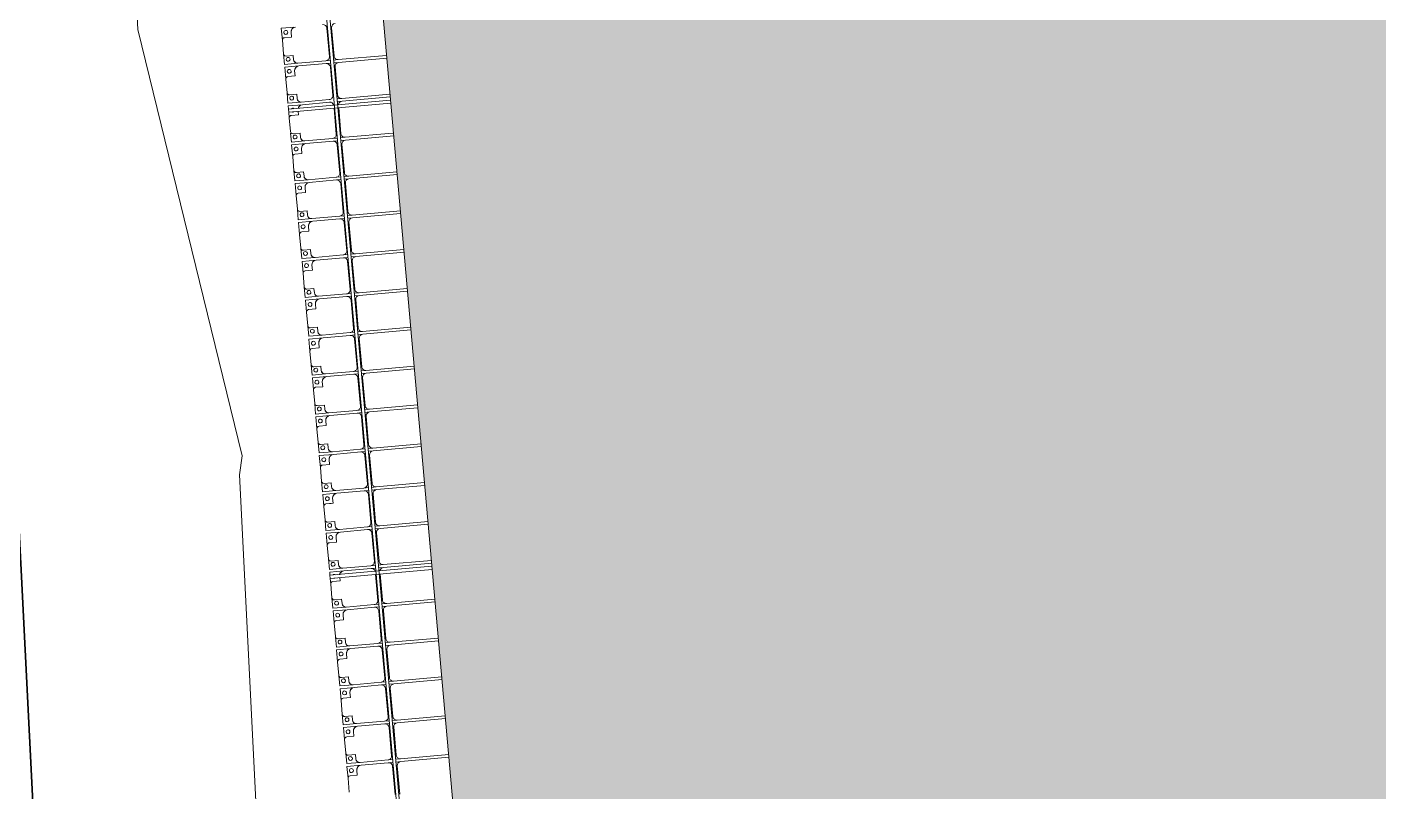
# Model space of a CAD drawing. Header units: millimetres. Extents: x -861324 to 439029, y -308065 to 694685.
# Drawn here: x -94915 to -77599, y 120228 to 130036 of the extents above; entities that cross this region are included whole.
import ezdxf

# ---------------------------------------------------------------- set-up
doc = ezdxf.new("R2010")
doc.units = ezdxf.units.MM
for name, color, linetype, lineweight in [('A-DETL-GENF', 92, 'Continuous', 9), ('A-DETL-THIN', 151, 'Continuous', 9), ('A-GENM', 13, 'Continuous', 9), ('C-TOPO-MAJR', 7, 'Continuous', 35), ('C-TOPO-MINR', 7, 'Continuous', 9), ('S-BEAM', 12, 'Continuous', 9)]:
    doc.layers.add(name, color=color, linetype=linetype, lineweight=lineweight)

# ---------------------------------------------------------------- blocks, each defined once
blk = doc.blocks.new('Dải phao đi lại kèm đỡ invester - DẢI PHAO ĐI LẠI-19658-BỐ TRÍ BÈ PIN HỒ BẢN MÒNG')
at = {"layer": 'A-GENM', "color": 7}
for p, q in [((33758, 0), (33758, -620)), ((34223, -620), (34223, 0)), ((34258, 0), (34258, -620)), ((34758, 0), (34758, -620)), ((35223, -620), (35223, 0)), ((35723, -620), (35723, 0)), ((35758, 0), (35758, -620)), ((36723, -620), (36723, 0)), ((36758, 0), (36758, -620)), ((37258, 0), (37258, -620)), ((37723, -620), (37723, 0)), ((37758, 0), (37758, -620)), ((38223, -620), (38223, 0)), ((38258, 0), (38258, -620)), ((38723, -620), (38723, 0)), ((38758, 0), (38758, -620)), ((39223, -620), (39223, 0)), ((39258, 0), (39258, -620)), ((39723, -620), (39723, 0)), ((40223, -620), (40223, 0)), ((40258, 0), (40258, -620)), ((41223, -620), (41223, 0)), ((41258, 0), (41258, -620)), ((41758, 0), (41758, -620)), ((42223, -620), (42223, 0)), ((42258, 0), (42258, -620)), ((42723, -620), (42723, 0)), ((42758, 0), (42758, -620)), ((33723, -620), (33723, 0)), ((34723, -620), (34723, -7)), ((35258, 0), (35258, -620)), ((36223, -620), (36223, 0)), ((36258, 0), (36258, -620)), ((37223, -620), (37223, 0)), ((39758, 0), (39758, -620)), ((40723, -620), (40723, 0)), ((40758, 0), (40758, -620)), ((41723, -620), (41723, 0)), ((33308, -670), (33673, -670)), ((33723, -620), (33723, -681)), ((33758, -681), (33758, -620)), ((33808, -670), (34173, -670)), ((34223, -620), (34223, -681)), ((34258, -681), (34258, -620)), ((34340, -670), (34673, -670)), ((34723, -620), (34723, -681)), ((34758, -681), (34758, -620)), ((34808, -670), (35173, -670)), ((35223, -620), (35223, -681)), ((35258, -681), (35258, -620)), ((35308, -670), (35673, -670)), ((35723, -620), (35723, -681)), ((35758, -681), (35758, -620)), ((35808, -670), (36173, -670)), ((36223, -620), (36223, -681)), ((36258, -681), (36258, -620)), ((36308, -670), (36673, -670)), ((36723, -620), (36723, -681)), ((36758, -681), (36758, -620)), ((36808, -670), (37173, -670)), ((37223, -620), (37223, -681)), ((37258, -681), (37258, -620)), ((37308, -670), (37673, -670)), ((37723, -620), (37723, -681)), ((37758, -681), (37758, -620)), ((37808, -670), (38173, -670)), ((38223, -620), (38223, -681)), ((38258, -681), (38258, -620)), ((38308, -670), (38673, -670)), ((38723, -620), (38723, -681)), ((38758, -681), (38758, -620)), ((38808, -670), (39173, -670)), ((39223, -620), (39223, -681)), ((39258, -681), (39258, -620)), ((39308, -670), (39673, -670)), ((39723, -620), (39723, -681)), ((39758, -681), (39758, -620)), ((39808, -670), (40173, -670)), ((40223, -620), (40223, -681)), ((40258, -681), (40258, -620)), ((40340, -670), (40673, -670)), ((40723, -620), (40723, -681)), ((40758, -681), (40758, -620)), ((40808, -670), (41173, -670)), ((41223, -620), (41223, -681)), ((41258, -681), (41258, -620)), ((41308, -670), (41673, -670)), ((41723, -620), (41723, -681)), ((41758, -681), (41758, -620)), ((41808, -670), (42173, -670)), ((42223, -620), (42223, -681)), ((42258, -681), (42258, -620)), ((42308, -670), (42673, -670)), ((42723, -620), (42723, -681)), ((42758, -681), (42758, -620)), ((42808, -670), (43173, -670)), ((33673, -730), (33308, -730)), ((33723, -721), (33723, -780)), ((33723, -1140), (33723, -780)), ((33758, -780), (33758, -721)), ((33758, -780), (33758, -1130)), ((34173, -730), (33808, -730)), ((34223, -1140), (34223, -780)), ((34258, -780), (34258, -758)), ((34258, -780), (34258, -1130)), ((34673, -730), (34340, -730)), ((34723, -721), (34723, -780)), ((34723, -1140), (34723, -780)), ((34758, -780), (34758, -721)), ((34758, -780), (34758, -1130)), ((35173, -730), (34808, -730)), ((35223, -721), (35223, -780)), ((35223, -1140), (35223, -780)), ((35258, -780), (35258, -721)), ((35258, -780), (35258, -1130)), ((35673, -730), (35308, -730)), ((35723, -721), (35723, -780)), ((35723, -1140), (35723, -780)), ((35758, -780), (35758, -721)), ((35758, -780), (35758, -1130)), ((36173, -730), (35808, -730)), ((36223, -721), (36223, -780)), ((36223, -1140), (36223, -780)), ((36258, -780), (36258, -721)), ((36258, -780), (36258, -1130)), ((36673, -730), (36308, -730)), ((36723, -721), (36723, -780)), ((36723, -1140), (36723, -780)), ((36758, -780), (36758, -721)), ((36758, -780), (36758, -1130)), ((37173, -730), (36808, -730)), ((37223, -721), (37223, -780)), ((37223, -1140), (37223, -780)), ((37258, -780), (37258, -721)), ((37258, -780), (37258, -1130)), ((37673, -730), (37308, -730)), ((37723, -721), (37723, -780)), ((37723, -1140), (37723, -780)), ((37758, -780), (37758, -721)), ((37758, -780), (37758, -1130)), ((38173, -730), (37808, -730)), ((38223, -721), (38223, -780)), ((38223, -1140), (38223, -780)), ((38258, -780), (38258, -721)), ((38258, -780), (38258, -1130)), ((38673, -730), (38308, -730)), ((38723, -721), (38723, -780)), ((38723, -1140), (38723, -780)), ((38758, -780), (38758, -721)), ((38758, -780), (38758, -1130)), ((39173, -730), (38808, -730)), ((39223, -721), (39223, -780)), ((39223, -1140), (39223, -780)), ((39258, -780), (39258, -721)), ((39258, -780), (39258, -1130)), ((39673, -730), (39308, -730)), ((39723, -721), (39723, -780)), ((39723, -1140), (39723, -780)), ((39758, -780), (39758, -721)), ((39758, -780), (39758, -1130)), ((40173, -730), (39808, -730)), ((40223, -721), (40223, -780)), ((40223, -1140), (40223, -780)), ((40258, -780), (40258, -721)), ((40258, -780), (40258, -1130)), ((40673, -730), (40340, -730)), ((40723, -721), (40723, -780)), ((40723, -1140), (40723, -780)), ((40758, -780), (40758, -721)), ((40758, -780), (40758, -1130)), ((41173, -730), (40808, -730)), ((41223, -721), (41223, -780)), ((41223, -1140), (41223, -780)), ((41258, -780), (41258, -721)), ((41258, -780), (41258, -1130)), ((41673, -730), (41308, -730)), ((41723, -721), (41723, -780)), ((41723, -1140), (41723, -780)), ((41758, -780), (41758, -721)), ((41758, -780), (41758, -1130)), ((42173, -730), (41808, -730)), ((42223, -721), (42223, -780)), ((42223, -1140), (42223, -780)), ((42258, -780), (42258, -721)), ((42258, -780), (42258, -1130)), ((42673, -730), (42308, -730)), ((42723, -721), (42723, -780)), ((42723, -1140), (42723, -780)), ((42758, -780), (42758, -721)), ((42758, -780), (42758, -1130)), ((43173, -730), (42808, -730)), ((33318, -1190), (33382, -1190)), ((33382, -1190), (33382, -1282)), ((33618, -1282), (33618, -1190)), ((33618, -1190), (33673, -1190)), ((33818, -1190), (33882, -1190)), ((33882, -1190), (33882, -1282)), ((34118, -1282), (34118, -1190)), ((34118, -1190), (34173, -1190)), ((34340, -1190), (34382, -1190)), ((34382, -1190), (34382, -1282)), ((34618, -1282), (34618, -1190)), ((34618, -1190), (34673, -1190)), ((34818, -1190), (34882, -1190)), ((34882, -1190), (34882, -1282)), ((35118, -1282), (35118, -1190)), ((35118, -1190), (35173, -1190)), ((35318, -1190), (35382, -1190)), ((35382, -1190), (35382, -1282)), ((35618, -1282), (35618, -1190)), ((35618, -1190), (35673, -1190)), ((35818, -1190), (35882, -1190)), ((35882, -1190), (35882, -1282)), ((36118, -1282), (36118, -1190)), ((36118, -1190), (36173, -1190)), ((36318, -1190), (36382, -1190)), ((36382, -1190), (36382, -1282)), ((36618, -1282), (36618, -1190)), ((36618, -1190), (36673, -1190)), ((36818, -1190), (36882, -1190)), ((36882, -1190), (36882, -1282)), ((37118, -1282), (37118, -1190)), ((37118, -1190), (37173, -1190)), ((37318, -1190), (37382, -1190)), ((37382, -1190), (37382, -1282)), ((37618, -1282), (37618, -1190)), ((37618, -1190), (37673, -1190)), ((37818, -1190), (37882, -1190)), ((37882, -1190), (37882, -1282)), ((38118, -1282), (38118, -1190)), ((38118, -1190), (38173, -1190)), ((38318, -1190), (38382, -1190)), ((38382, -1190), (38382, -1282)), ((38618, -1282), (38618, -1190)), ((38618, -1190), (38673, -1190)), ((38818, -1190), (38882, -1190)), ((38882, -1190), (38882, -1282)), ((39118, -1282), (39118, -1190)), ((39118, -1190), (39173, -1190)), ((39318, -1190), (39382, -1190)), ((39382, -1190), (39382, -1282)), ((39618, -1282), (39618, -1190)), ((39618, -1190), (39673, -1190)), ((39818, -1190), (39882, -1190)), ((39882, -1190), (39882, -1282)), ((40118, -1282), (40118, -1190)), ((40118, -1190), (40173, -1190)), ((40340, -1190), (40382, -1190)), ((40382, -1190), (40382, -1282)), ((40618, -1282), (40618, -1190)), ((40618, -1190), (40673, -1190)), ((40818, -1190), (40882, -1190)), ((40882, -1190), (40882, -1282)), ((41118, -1282), (41118, -1190)), ((41118, -1190), (41173, -1190)), ((41318, -1190), (41382, -1190)), ((41382, -1190), (41382, -1282)), ((41618, -1282), (41618, -1190)), ((41618, -1190), (41673, -1190)), ((41818, -1190), (41882, -1190)), ((41882, -1190), (41882, -1282)), ((42118, -1282), (42118, -1190)), ((42118, -1190), (42173, -1190)), ((42318, -1190), (42382, -1190)), ((42382, -1190), (42382, -1282)), ((42618, -1282), (42618, -1190)), ((42618, -1190), (42673, -1190)), ((42818, -1190), (42882, -1190)), ((42882, -1190), (42882, -1282)), ((33412, -1312), (33588, -1312)), ((33912, -1312), (34088, -1312)), ((34412, -1312), (34588, -1312)), ((34912, -1312), (35088, -1312)), ((35412, -1312), (35588, -1312)), ((35912, -1312), (36088, -1312)), ((36412, -1312), (36588, -1312)), ((36912, -1312), (37088, -1312)), ((37412, -1312), (37588, -1312)), ((37912, -1312), (38088, -1312)), ((38412, -1312), (38588, -1312)), ((38912, -1312), (39088, -1312)), ((39412, -1312), (39588, -1312)), ((39912, -1312), (40088, -1312)), ((40412, -1312), (40588, -1312)), ((40912, -1312), (41088, -1312)), ((41412, -1312), (41588, -1312)), ((41912, -1312), (42088, -1312)), ((42412, -1312), (42588, -1312)), ((42912, -1312), (43088, -1312))]:
    blk.add_line(p, q, dxfattribs=at)
at = {"layer": 'A-GENM', "color": 9}
for p, q in [((33723, -620), (33723, -681)), ((33758, -681), (33758, -620)), ((34223, -620), (34223, -681)), ((34258, -681), (34258, -620)), ((34723, -620), (34723, -681)), ((34758, -681), (34758, -620)), ((35223, -620), (35223, -681)), ((35258, -681), (35258, -620)), ((35723, -620), (35723, -681)), ((35758, -681), (35758, -620)), ((36223, -620), (36223, -681)), ((36258, -681), (36258, -620)), ((36723, -620), (36723, -681)), ((36758, -681), (36758, -620)), ((37223, -620), (37223, -681)), ((37258, -681), (37258, -620)), ((37723, -620), (37723, -681)), ((37758, -681), (37758, -620)), ((38223, -620), (38223, -681)), ((38258, -681), (38258, -620)), ((38723, -620), (38723, -681)), ((38758, -681), (38758, -620)), ((39223, -620), (39223, -681)), ((39258, -681), (39258, -620)), ((39723, -620), (39723, -681)), ((39758, -681), (39758, -620)), ((40223, -620), (40223, -681)), ((40258, -681), (40258, -620)), ((40723, -620), (40723, -681)), ((40758, -681), (40758, -620)), ((41223, -620), (41223, -681)), ((41258, -681), (41258, -620)), ((41723, -620), (41723, -681)), ((41758, -681), (41758, -620)), ((42223, -620), (42223, -681)), ((42258, -681), (42258, -620)), ((42723, -620), (42723, -681)), ((42758, -681), (42758, -620)), ((33723, -721), (33723, -780)), ((33758, -780), (33758, -721)), ((34258, -780), (34258, -758)), ((34723, -721), (34723, -780)), ((34758, -780), (34758, -721)), ((35223, -721), (35223, -780)), ((35258, -780), (35258, -721)), ((35723, -721), (35723, -780)), ((35758, -780), (35758, -721)), ((36223, -721), (36223, -780)), ((36258, -780), (36258, -721)), ((36723, -721), (36723, -780)), ((36758, -780), (36758, -721)), ((37223, -721), (37223, -780)), ((37258, -780), (37258, -721)), ((37723, -721), (37723, -780)), ((37758, -780), (37758, -721)), ((38223, -721), (38223, -780)), ((38258, -780), (38258, -721)), ((38723, -721), (38723, -780)), ((38758, -780), (38758, -721)), ((39223, -721), (39223, -780)), ((39258, -780), (39258, -721)), ((39723, -721), (39723, -780)), ((39758, -780), (39758, -721)), ((40223, -721), (40223, -780)), ((40258, -780), (40258, -721)), ((40723, -721), (40723, -780)), ((40758, -780), (40758, -721)), ((41223, -721), (41223, -780)), ((41258, -780), (41258, -721)), ((41723, -721), (41723, -780)), ((41758, -780), (41758, -721)), ((42223, -721), (42223, -780)), ((42258, -780), (42258, -721)), ((42723, -721), (42723, -780)), ((42758, -780), (42758, -721)), ((33258, -1312), (33258, -1130)), ((33258, -1130), (33258, -1312)), ((33382, -1190), (33318, -1190)), ((33318, -1190), (33382, -1190)), ((33382, -1190), (33318, -1190)), ((33382, -1282), (33382, -1190)), ((33382, -1190), (33382, -1282)), ((33382, -1282), (33382, -1190)), ((33673, -1190), (33618, -1190)), ((33618, -1190), (33618, -1282)), ((33618, -1282), (33618, -1190)), ((33618, -1190), (33618, -1282)), ((33618, -1190), (33673, -1190)), ((33673, -1190), (33618, -1190)), ((33723, -1140), (33723, -1312)), ((33723, -1312), (33723, -1140)), ((33758, -1312), (33758, -1130)), ((33758, -1130), (33758, -1312)), ((33882, -1190), (33818, -1190)), ((33818, -1190), (33882, -1190)), ((33882, -1190), (33818, -1190)), ((33882, -1282), (33882, -1190)), ((33882, -1190), (33882, -1282)), ((33882, -1282), (33882, -1190)), ((34173, -1190), (34118, -1190)), ((34118, -1190), (34118, -1282)), ((34118, -1282), (34118, -1190)), ((34118, -1190), (34118, -1282)), ((34118, -1190), (34173, -1190)), ((34173, -1190), (34118, -1190)), ((34223, -1140), (34223, -1312)), ((34223, -1312), (34223, -1140)), ((34258, -1312), (34258, -1130)), ((34258, -1130), (34258, -1312)), ((34382, -1190), (34340, -1190)), ((34340, -1190), (34382, -1190)), ((34382, -1190), (34340, -1190)), ((34382, -1282), (34382, -1190)), ((34382, -1190), (34382, -1282)), ((34382, -1282), (34382, -1190)), ((34673, -1190), (34618, -1190)), ((34618, -1190), (34673, -1190)), ((34673, -1190), (34618, -1190)), ((34618, -1191), (34618, -1282)), ((34618, -1282), (34618, -1191)), ((34618, -1191), (34618, -1282)), ((34723, -1140), (34723, -1312)), ((34723, -1312), (34723, -1140)), ((34758, -1312), (34758, -1130)), ((34758, -1130), (34758, -1312)), ((34882, -1190), (34818, -1190)), ((34818, -1190), (34882, -1190)), ((34882, -1190), (34818, -1190)), ((34882, -1282), (34882, -1190)), ((34882, -1190), (34882, -1282)), ((34882, -1282), (34882, -1190)), ((35173, -1190), (35118, -1190)), ((35118, -1190), (35118, -1282)), ((35118, -1282), (35118, -1190)), ((35118, -1190), (35118, -1282)), ((35118, -1190), (35173, -1190)), ((35173, -1190), (35118, -1190)), ((35223, -1140), (35223, -1312)), ((35223, -1312), (35223, -1140)), ((35258, -1312), (35258, -1130)), ((35258, -1130), (35258, -1312)), ((35382, -1190), (35318, -1190)), ((35318, -1190), (35382, -1190)), ((35382, -1190), (35318, -1190)), ((35382, -1282), (35382, -1190)), ((35382, -1190), (35382, -1282)), ((35382, -1282), (35382, -1190)), ((35673, -1190), (35618, -1190)), ((35618, -1190), (35618, -1282)), ((35618, -1282), (35618, -1190)), ((35618, -1190), (35618, -1282)), ((35618, -1190), (35673, -1190)), ((35673, -1190), (35618, -1190)), ((35723, -1140), (35723, -1312)), ((35723, -1312), (35723, -1140)), ((35758, -1312), (35758, -1130)), ((35758, -1130), (35758, -1312)), ((35882, -1190), (35818, -1190)), ((35818, -1190), (35882, -1190)), ((35882, -1190), (35818, -1190)), ((35882, -1282), (35882, -1190)), ((35882, -1190), (35882, -1282)), ((35882, -1282), (35882, -1190)), ((36173, -1190), (36118, -1190)), ((36118, -1190), (36118, -1282)), ((36118, -1282), (36118, -1190)), ((36118, -1190), (36118, -1282)), ((36118, -1190), (36173, -1190)), ((36173, -1190), (36118, -1190)), ((36223, -1140), (36223, -1312)), ((36223, -1312), (36223, -1140)), ((36258, -1312), (36258, -1130)), ((36258, -1130), (36258, -1312)), ((36382, -1190), (36318, -1190)), ((36318, -1190), (36382, -1190)), ((36382, -1190), (36318, -1190)), ((36382, -1282), (36382, -1190)), ((36382, -1190), (36382, -1282)), ((36382, -1282), (36382, -1190)), ((36673, -1190), (36618, -1190)), ((36618, -1190), (36618, -1282)), ((36618, -1282), (36618, -1190)), ((36618, -1190), (36618, -1282)), ((36618, -1190), (36673, -1190)), ((36673, -1190), (36618, -1190)), ((36723, -1140), (36723, -1312)), ((36723, -1312), (36723, -1140)), ((36758, -1312), (36758, -1130)), ((36758, -1130), (36758, -1312)), ((36882, -1190), (36818, -1190)), ((36818, -1190), (36882, -1190)), ((36882, -1190), (36818, -1190)), ((36882, -1282), (36882, -1190)), ((36882, -1190), (36882, -1282)), ((36882, -1282), (36882, -1190)), ((37173, -1190), (37118, -1190)), ((37118, -1190), (37118, -1282)), ((37118, -1282), (37118, -1190)), ((37118, -1190), (37118, -1282)), ((37118, -1190), (37173, -1190)), ((37173, -1190), (37118, -1190)), ((37223, -1140), (37223, -1312)), ((37223, -1312), (37223, -1140)), ((37258, -1312), (37258, -1130)), ((37258, -1130), (37258, -1312)), ((37382, -1190), (37318, -1190)), ((37318, -1190), (37382, -1190)), ((37382, -1190), (37318, -1190)), ((37382, -1282), (37382, -1190)), ((37382, -1190), (37382, -1282)), ((37382, -1282), (37382, -1190)), ((37673, -1190), (37618, -1190)), ((37618, -1190), (37618, -1282)), ((37618, -1282), (37618, -1190)), ((37618, -1190), (37618, -1282)), ((37618, -1190), (37673, -1190)), ((37673, -1190), (37618, -1190)), ((37723, -1140), (37723, -1312)), ((37723, -1312), (37723, -1140)), ((37758, -1312), (37758, -1130)), ((37758, -1130), (37758, -1312)), ((37882, -1190), (37818, -1190)), ((37818, -1190), (37882, -1190)), ((37882, -1190), (37818, -1190)), ((37882, -1282), (37882, -1190)), ((37882, -1190), (37882, -1282)), ((37882, -1282), (37882, -1190)), ((38173, -1190), (38118, -1190)), ((38118, -1190), (38118, -1282)), ((38118, -1282), (38118, -1190)), ((38118, -1190), (38118, -1282)), ((38118, -1190), (38173, -1190)), ((38173, -1190), (38118, -1190)), ((38223, -1140), (38223, -1312)), ((38223, -1312), (38223, -1140)), ((38258, -1312), (38258, -1130)), ((38258, -1130), (38258, -1312)), ((38382, -1190), (38318, -1190)), ((38318, -1190), (38382, -1190)), ((38382, -1190), (38318, -1190)), ((38382, -1282), (38382, -1190)), ((38382, -1190), (38382, -1282)), ((38382, -1282), (38382, -1190)), ((38673, -1190), (38618, -1190)), ((38618, -1190), (38618, -1282)), ((38618, -1282), (38618, -1190)), ((38618, -1190), (38618, -1282)), ((38618, -1190), (38673, -1190)), ((38673, -1190), (38618, -1190)), ((38723, -1140), (38723, -1312)), ((38723, -1312), (38723, -1140)), ((38758, -1312), (38758, -1130)), ((38758, -1130), (38758, -1312)), ((38882, -1190), (38818, -1190)), ((38818, -1190), (38882, -1190)), ((38882, -1190), (38818, -1190)), ((38882, -1282), (38882, -1190)), ((38882, -1190), (38882, -1282)), ((38882, -1282), (38882, -1190)), ((39173, -1190), (39118, -1190)), ((39118, -1190), (39118, -1282)), ((39118, -1282), (39118, -1190)), ((39118, -1190), (39118, -1282)), ((39118, -1190), (39173, -1190)), ((39173, -1190), (39118, -1190)), ((39223, -1140), (39223, -1312)), ((39223, -1312), (39223, -1140)), ((39258, -1312), (39258, -1130)), ((39258, -1130), (39258, -1312)), ((39382, -1190), (39318, -1190)), ((39318, -1190), (39382, -1190)), ((39382, -1190), (39318, -1190)), ((39673, -1190), (39618, -1190)), ((39618, -1190), (39618, -1282)), ((39618, -1282), (39618, -1190)), ((39618, -1190), (39618, -1282)), ((39618, -1190), (39673, -1190)), ((39673, -1190), (39618, -1190)), ((39723, -1140), (39723, -1312)), ((39723, -1312), (39723, -1140)), ((39758, -1312), (39758, -1130)), ((39758, -1130), (39758, -1312)), ((39882, -1190), (39818, -1190)), ((39818, -1190), (39882, -1190)), ((39882, -1190), (39818, -1190)), ((39882, -1282), (39882, -1190)), ((39882, -1190), (39882, -1282)), ((39882, -1282), (39882, -1190)), ((40173, -1190), (40118, -1190)), ((40118, -1190), (40118, -1282)), ((40118, -1282), (40118, -1190)), ((40118, -1190), (40118, -1282)), ((40118, -1190), (40173, -1190)), ((40173, -1190), (40118, -1190)), ((40223, -1140), (40223, -1312)), ((40223, -1312), (40223, -1140)), ((40258, -1312), (40258, -1130)), ((40258, -1130), (40258, -1312)), ((40382, -1190), (40340, -1190)), ((40340, -1190), (40382, -1190)), ((40382, -1190), (40340, -1190)), ((40382, -1282), (40382, -1190)), ((40382, -1190), (40382, -1282)), ((40382, -1282), (40382, -1190)), ((40673, -1190), (40618, -1190)), ((40618, -1190), (40618, -1282)), ((40618, -1282), (40618, -1190)), ((40618, -1190), (40618, -1282)), ((40618, -1190), (40673, -1190)), ((40673, -1190), (40618, -1190)), ((40723, -1140), (40723, -1312)), ((40723, -1312), (40723, -1140)), ((40758, -1312), (40758, -1130)), ((40758, -1130), (40758, -1312)), ((40882, -1190), (40818, -1190)), ((40818, -1190), (40882, -1190)), ((40882, -1190), (40818, -1190)), ((40882, -1282), (40882, -1190)), ((40882, -1190), (40882, -1282)), ((40882, -1282), (40882, -1190)), ((41173, -1190), (41118, -1190)), ((41118, -1190), (41118, -1282)), ((41118, -1282), (41118, -1190)), ((41118, -1190), (41118, -1282)), ((41118, -1190), (41173, -1190)), ((41173, -1190), (41118, -1190)), ((41223, -1140), (41223, -1312)), ((41223, -1312), (41223, -1140)), ((41258, -1312), (41258, -1130)), ((41258, -1130), (41258, -1312)), ((41382, -1190), (41318, -1190)), ((41318, -1190), (41382, -1190)), ((41382, -1190), (41318, -1190)), ((41382, -1282), (41382, -1190)), ((41382, -1190), (41382, -1282)), ((41382, -1282), (41382, -1190)), ((41673, -1190), (41618, -1190)), ((41618, -1190), (41618, -1282)), ((41618, -1282), (41618, -1190)), ((41618, -1190), (41618, -1282)), ((41618, -1190), (41673, -1190)), ((41673, -1190), (41618, -1190)), ((41723, -1140), (41723, -1312)), ((41723, -1312), (41723, -1140)), ((41758, -1312), (41758, -1130)), ((41758, -1130), (41758, -1312)), ((41882, -1190), (41818, -1190)), ((41818, -1190), (41882, -1190)), ((41882, -1190), (41818, -1190)), ((41882, -1282), (41882, -1190)), ((41882, -1190), (41882, -1282)), ((41882, -1282), (41882, -1190)), ((42173, -1190), (42118, -1190)), ((42118, -1190), (42118, -1282)), ((42118, -1282), (42118, -1190)), ((42118, -1190), (42118, -1282)), ((42118, -1190), (42173, -1190)), ((42173, -1190), (42118, -1190)), ((42223, -1140), (42223, -1312)), ((42223, -1312), (42223, -1140)), ((42258, -1312), (42258, -1130)), ((42258, -1130), (42258, -1312)), ((42382, -1190), (42318, -1190)), ((42318, -1190), (42382, -1190)), ((42382, -1190), (42318, -1190)), ((42382, -1282), (42382, -1190)), ((42382, -1190), (42382, -1282)), ((42382, -1282), (42382, -1190)), ((42673, -1190), (42618, -1190)), ((42618, -1190), (42618, -1282)), ((42618, -1282), (42618, -1190)), ((42618, -1190), (42618, -1282)), ((42618, -1190), (42673, -1190)), ((42673, -1190), (42618, -1190)), ((42723, -1140), (42723, -1312)), ((42723, -1312), (42723, -1140)), ((42758, -1312), (42758, -1130)), ((42758, -1130), (42758, -1312)), ((42882, -1190), (42818, -1190)), ((42818, -1190), (42882, -1190)), ((42882, -1190), (42818, -1190)), ((42882, -1282), (42882, -1190)), ((42882, -1190), (42882, -1282)), ((42882, -1282), (42882, -1190)), ((33412, -1312), (33258, -1312)), ((33258, -1312), (33412, -1312)), ((33723, -1312), (33588, -1312)), ((33588, -1312), (33723, -1312)), ((33912, -1312), (33758, -1312)), ((33758, -1312), (33912, -1312)), ((34223, -1312), (34088, -1312)), ((34088, -1312), (34223, -1312)), ((34300, -1312), (34258, -1312)), ((34258, -1312), (34300, -1312)), ((34412, -1312), (34340, -1312)), ((34340, -1312), (34412, -1312)), ((34723, -1312), (34607, -1312)), ((34607, -1312), (34723, -1312)), ((34912, -1312), (34758, -1312)), ((34758, -1312), (34912, -1312)), ((35223, -1312), (35088, -1312)), ((35088, -1312), (35223, -1312)), ((35412, -1312), (35258, -1312)), ((35258, -1312), (35412, -1312)), ((35723, -1312), (35588, -1312)), ((35588, -1312), (35723, -1312)), ((35912, -1312), (35758, -1312)), ((35758, -1312), (35912, -1312)), ((36223, -1312), (36088, -1312)), ((36088, -1312), (36223, -1312)), ((36412, -1312), (36258, -1312)), ((36258, -1312), (36412, -1312)), ((36723, -1312), (36588, -1312)), ((36588, -1312), (36723, -1312)), ((36912, -1312), (36758, -1312)), ((36758, -1312), (36912, -1312)), ((37223, -1312), (37088, -1312)), ((37088, -1312), (37223, -1312)), ((37412, -1312), (37258, -1312)), ((37258, -1312), (37412, -1312)), ((37723, -1312), (37588, -1312)), ((37588, -1312), (37723, -1312)), ((37912, -1312), (37758, -1312)), ((37758, -1312), (37912, -1312)), ((38223, -1312), (38088, -1312)), ((38088, -1312), (38223, -1312)), ((38412, -1312), (38258, -1312)), ((38258, -1312), (38412, -1312)), ((38723, -1312), (38588, -1312)), ((38588, -1312), (38723, -1312)), ((38912, -1312), (38758, -1312)), ((38758, -1312), (38912, -1312)), ((39223, -1312), (39088, -1312)), ((39088, -1312), (39223, -1312)), ((39412, -1312), (39258, -1312)), ((39258, -1312), (39412, -1312)), ((39382, -1282), (39382, -1213)), ((39382, -1213), (39382, -1282)), ((39382, -1282), (39382, -1213)), ((39723, -1312), (39588, -1312)), ((39588, -1312), (39723, -1312)), ((39912, -1312), (39758, -1312)), ((39758, -1312), (39912, -1312)), ((40223, -1312), (40088, -1312)), ((40088, -1312), (40223, -1312)), ((40300, -1312), (40258, -1312)), ((40258, -1312), (40300, -1312)), ((40412, -1312), (40340, -1312)), ((40340, -1312), (40412, -1312)), ((40723, -1312), (40588, -1312)), ((40588, -1312), (40723, -1312)), ((40912, -1312), (40758, -1312)), ((40758, -1312), (40912, -1312)), ((41223, -1312), (41096, -1312)), ((41096, -1312), (41223, -1312)), ((41412, -1312), (41258, -1312)), ((41258, -1312), (41412, -1312)), ((41723, -1312), (41588, -1312)), ((41588, -1312), (41723, -1312)), ((41912, -1312), (41758, -1312)), ((41758, -1312), (41912, -1312)), ((42223, -1312), (42088, -1312)), ((42088, -1312), (42223, -1312)), ((42412, -1312), (42258, -1312)), ((42258, -1312), (42412, -1312)), ((42723, -1312), (42588, -1312)), ((42588, -1312), (42723, -1312)), ((42912, -1312), (42758, -1312)), ((42758, -1312), (42912, -1312))]:
    blk.add_line(p, q, dxfattribs=at)
at = {"layer": 'A-GENM', "color": 7}
for centre, radius, start, end in [((33308, -620), 50, 180, 270), ((33673, -620), 50, 270, 0), ((33808, -620), 50, 180, 270), ((34173, -620), 50, 270, 0), ((34308, -620), 50, 180, 255), ((34673, -620), 50, 270, 0), ((34808, -620), 50, 180, 270), ((35173, -620), 50, 270, 0), ((35308, -620), 50, 180, 270), ((35673, -620), 50, 270, 0), ((35808, -620), 50, 180, 270), ((36173, -620), 50, 270, 0), ((36308, -620), 50, 180, 270), ((36673, -620), 50, 270, 0), ((36808, -620), 50, 180, 270), ((37173, -620), 50, 270, 0), ((37308, -620), 50, 180, 270), ((37673, -620), 50, 270, 0), ((37808, -620), 50, 180, 270), ((38173, -620), 50, 270, 0), ((38308, -620), 50, 180, 270), ((38673, -620), 50, 270, 0), ((38808, -620), 50, 180, 270), ((39173, -620), 50, 270, 0), ((39308, -620), 50, 180, 270), ((39673, -620), 50, 270, 0), ((39808, -620), 50, 180, 270), ((40173, -620), 50, 270, 0), ((40308, -620), 50, 180, 255), ((40673, -620), 50, 270, 0), ((40808, -620), 50, 180, 270), ((41173, -620), 50, 270, 0), ((41308, -620), 50, 180, 270), ((41673, -620), 50, 270, 0), ((41808, -620), 50, 180, 270), ((42173, -620), 50, 270, 0), ((42308, -620), 50, 180, 270), ((42673, -620), 50, 270, 0), ((42808, -620), 50, 180, 270), ((33308, -780), 50, 90, 180), ((33673, -780), 50, 360, 90), ((33808, -780), 50, 90, 180), ((34173, -780), 50, 360, 90), ((34308, -780), 50, 105, 180), ((34673, -780), 50, 360, 90), ((34808, -780), 50, 90, 180), ((35173, -780), 50, 360, 90), ((35308, -780), 50, 90, 180), ((35673, -780), 50, 360, 90), ((35808, -780), 50, 90, 180), ((36173, -780), 50, 360, 90), ((36308, -780), 50, 90, 180), ((36673, -780), 50, 360, 90), ((36808, -780), 50, 90, 180), ((37173, -780), 50, 360, 90), ((37308, -780), 50, 90, 180), ((37673, -780), 50, 360, 90), ((37808, -780), 50, 90, 180), ((38173, -780), 50, 360, 90), ((38308, -780), 50, 90, 180), ((38673, -780), 50, 360, 90), ((38808, -780), 50, 90, 180), ((39173, -780), 50, 360, 90), ((39308, -780), 50, 90, 180), ((39673, -780), 50, 360, 90), ((39808, -780), 50, 90, 180), ((40173, -780), 50, 360, 90), ((40308, -780), 50, 105, 180), ((40673, -780), 50, 360, 90), ((40808, -780), 50, 90, 180), ((41173, -780), 50, 360, 90), ((41308, -780), 50, 90, 180), ((41673, -780), 50, 360, 90), ((41808, -780), 50, 90, 180), ((42173, -780), 50, 360, 90), ((42308, -780), 50, 90, 180), ((42673, -780), 50, 360, 90), ((42808, -780), 50, 90, 180), ((33318, -1130), 60, 180, 270), ((33673, -1140), 50, 270, 360), ((33818, -1130), 60, 180, 270), ((34173, -1140), 50, 270, 360), ((34318, -1130), 60, 180, 255), ((34673, -1140), 50, 270, 360), ((34818, -1130), 60, 180, 270), ((35173, -1140), 50, 270, 360), ((35318, -1130), 60, 180, 270), ((35673, -1140), 50, 270, 360), ((35818, -1130), 60, 180, 270), ((36173, -1140), 50, 270, 360), ((36318, -1130), 60, 180, 270), ((36673, -1140), 50, 270, 360), ((36818, -1130), 60, 180, 270), ((37173, -1140), 50, 270, 360), ((37318, -1130), 60, 180, 270), ((37673, -1140), 50, 270, 360), ((37818, -1130), 60, 180, 270), ((38173, -1140), 50, 270, 360), ((38318, -1130), 60, 180, 270), ((38673, -1140), 50, 270, 360), ((38818, -1130), 60, 180, 270), ((39173, -1140), 50, 270, 360), ((39318, -1130), 60, 180, 270), ((39673, -1140), 50, 270, 360), ((39818, -1130), 60, 180, 270), ((40173, -1140), 50, 270, 360), ((40318, -1130), 60, 180, 255), ((40673, -1140), 50, 270, 360), ((40818, -1130), 60, 180, 270), ((41173, -1140), 50, 270, 360), ((41318, -1130), 60, 180, 270), ((41673, -1140), 50, 270, 360), ((41818, -1130), 60, 180, 270), ((42173, -1140), 50, 270, 360), ((42318, -1130), 60, 180, 270), ((42673, -1140), 50, 270, 360), ((42818, -1130), 60, 180, 270), ((33412, -1282), 30, 180, 270), ((33588, -1282), 30, 270, 0), ((33912, -1282), 30, 180, 270), ((34088, -1282), 30, 270, 0), ((34412, -1282), 30, 180, 270), ((34588, -1282), 30, 270, 0), ((34912, -1282), 30, 180, 270), ((35088, -1282), 30, 270, 0), ((35412, -1282), 30, 180, 270), ((35588, -1282), 30, 270, 0), ((35912, -1282), 30, 180, 270), ((36088, -1282), 30, 270, 0), ((36412, -1282), 30, 180, 270), ((36588, -1282), 30, 270, 0), ((36912, -1282), 30, 180, 270), ((37088, -1282), 30, 270, 0), ((37412, -1282), 30, 180, 270), ((37588, -1282), 30, 270, 0), ((37912, -1282), 30, 180, 270), ((38088, -1282), 30, 270, 0), ((38412, -1282), 30, 180, 270), ((38588, -1282), 30, 270, 0), ((38912, -1282), 30, 180, 270), ((39088, -1282), 30, 270, 0), ((39412, -1282), 30, 180, 270), ((39588, -1282), 30, 270, 0), ((39912, -1282), 30, 180, 270), ((40088, -1282), 30, 270, 0), ((40412, -1282), 30, 180, 270), ((40588, -1282), 30, 270, 0), ((40912, -1282), 30, 180, 270), ((41088, -1282), 30, 270, 0), ((41412, -1282), 30, 180, 270), ((41588, -1282), 30, 270, 0), ((41912, -1282), 30, 180, 270), ((42088, -1282), 30, 270, 0), ((42412, -1282), 30, 180, 270), ((42588, -1282), 30, 270, 0), ((42912, -1282), 30, 180, 270)]:
    blk.add_arc(centre, radius, start, end, dxfattribs=at)
at = {"layer": 'A-GENM', "color": 9}
for centre, radius, start, end in [((33318, -1130), 60, 195, 270), ((33318, -1130), 60, 195, 270), ((33318, -1130), 60, 195, 270), ((33673, -1140), 50, 270, 345), ((33673, -1140), 50, 270, 345), ((33673, -1140), 50, 270, 345), ((33818, -1130), 60, 195, 270), ((33818, -1130), 60, 195, 270), ((33818, -1130), 60, 195, 270), ((34173, -1140), 50, 270, 345), ((34173, -1140), 50, 270, 345), ((34173, -1140), 50, 270, 345), ((34318, -1130), 60, 195, 255), ((34318, -1130), 60, 195, 255), ((34318, -1130), 60, 195, 255), ((34673, -1140), 50, 270, 345), ((34673, -1140), 50, 270, 345), ((34673, -1140), 50, 270, 345), ((34818, -1130), 60, 195, 270), ((34818, -1130), 60, 195, 270), ((34818, -1130), 60, 195, 270), ((35173, -1140), 50, 270, 345), ((35173, -1140), 50, 270, 345), ((35173, -1140), 50, 270, 345), ((35318, -1130), 60, 195, 270), ((35318, -1130), 60, 195, 270), ((35318, -1130), 60, 195, 270), ((35673, -1140), 50, 270, 345), ((35673, -1140), 50, 270, 345), ((35673, -1140), 50, 270, 345), ((35818, -1130), 60, 195, 270), ((35818, -1130), 60, 195, 270), ((35818, -1130), 60, 195, 270), ((36173, -1140), 50, 270, 345), ((36173, -1140), 50, 270, 345), ((36173, -1140), 50, 270, 345), ((36318, -1130), 60, 195, 270), ((36318, -1130), 60, 195, 270), ((36318, -1130), 60, 195, 270), ((36673, -1140), 50, 270, 345), ((36673, -1140), 50, 270, 345), ((36673, -1140), 50, 270, 345), ((36818, -1130), 60, 195, 270), ((36818, -1130), 60, 195, 270), ((36818, -1130), 60, 195, 270), ((37173, -1140), 50, 270, 345), ((37173, -1140), 50, 270, 345), ((37173, -1140), 50, 270, 345), ((37318, -1130), 60, 195, 270), ((37318, -1130), 60, 195, 270), ((37318, -1130), 60, 195, 270), ((37673, -1140), 50, 270, 345), ((37673, -1140), 50, 270, 345), ((37673, -1140), 50, 270, 345), ((37818, -1130), 60, 195, 270), ((37818, -1130), 60, 195, 270), ((37818, -1130), 60, 195, 270), ((38173, -1140), 50, 270, 345), ((38173, -1140), 50, 270, 345), ((38173, -1140), 50, 270, 345), ((38318, -1130), 60, 195, 270), ((38318, -1130), 60, 195, 270), ((38318, -1130), 60, 195, 270), ((38673, -1140), 50, 270, 342.6228), ((38673, -1140), 50, 270, 342.6228), ((38673, -1140), 50, 270, 342.6228), ((38818, -1130), 60, 195, 270), ((38818, -1130), 60, 195, 270), ((38818, -1130), 60, 195, 270), ((39173, -1140), 50, 270, 345), ((39173, -1140), 50, 270, 345), ((39173, -1140), 50, 270, 345), ((39318, -1130), 60, 195, 270), ((39318, -1130), 60, 195, 270), ((39318, -1130), 60, 195, 270), ((39673, -1140), 50, 270, 345), ((39673, -1140), 50, 270, 345), ((39673, -1140), 50, 270, 345), ((39818, -1130), 60, 195, 270), ((39818, -1130), 60, 195, 270), ((39818, -1130), 60, 195, 270), ((40173, -1140), 50, 270, 345), ((40173, -1140), 50, 270, 345), ((40173, -1140), 50, 270, 345), ((40318, -1130), 60, 195, 255), ((40318, -1130), 60, 195, 255), ((40318, -1130), 60, 195, 255), ((40673, -1140), 50, 270, 345), ((40673, -1140), 50, 270, 345), ((40673, -1140), 50, 270, 345), ((40818, -1130), 60, 195, 270), ((40818, -1130), 60, 195, 270), ((40818, -1130), 60, 195, 270), ((41173, -1140), 50, 270, 345), ((41173, -1140), 50, 270, 345), ((41173, -1140), 50, 270, 345), ((41318, -1130), 60, 195, 270), ((41318, -1130), 60, 195, 270), ((41318, -1130), 60, 195, 270), ((41673, -1140), 50, 270, 345), ((41673, -1140), 50, 270, 345), ((41673, -1140), 50, 270, 345), ((41818, -1130), 60, 195, 270), ((41818, -1130), 60, 195, 270), ((41818, -1130), 60, 195, 270), ((42173, -1140), 50, 270, 345), ((42173, -1140), 50, 270, 345), ((42173, -1140), 50, 270, 345), ((42318, -1130), 60, 195, 270), ((42318, -1130), 60, 195, 270), ((42318, -1130), 60, 195, 270), ((42673, -1140), 50, 270, 345), ((42673, -1140), 50, 270, 345), ((42673, -1140), 50, 270, 345), ((42818, -1130), 60, 195, 270), ((42818, -1130), 60, 195, 270), ((42818, -1130), 60, 195, 270), ((33317, -1259), 25, 90, 270), ((33317, -1259), 25, 90, 270), ((33317, -1259), 25, 270, 90), ((33317, -1259), 25, 270, 90), ((33412, -1282), 30, 180, 240), ((33412, -1282), 30, 180, 240), ((33412, -1282), 30, 180, 240), ((33588, -1282), 30, 300, 0), ((33588, -1282), 30, 300, 0), ((33588, -1282), 30, 300, 0), ((33662, -1259), 25, 90, 270), ((33662, -1259), 25, 90, 270), ((33662, -1259), 25, 270, 90), ((33662, -1259), 25, 270, 90), ((33817, -1259), 25, 90, 270), ((33817, -1259), 25, 90, 270), ((33817, -1259), 25, 270, 90), ((33817, -1259), 25, 270, 90), ((33912, -1282), 30, 180, 240), ((33912, -1282), 30, 180, 240), ((33912, -1282), 30, 180, 240), ((34088, -1282), 30, 300, 0), ((34088, -1282), 30, 300, 0), ((34088, -1282), 30, 300, 0), ((34162, -1259), 25, 90, 270), ((34162, -1259), 25, 90, 270), ((34162, -1259), 25, 270, 90), ((34162, -1259), 25, 270, 90), ((34317, -1259), 25, 135, 225), ((34317, -1259), 25, 135, 225), ((34317, -1259), 25, 345, 15), ((34317, -1259), 25, 345, 15), ((34412, -1282), 30, 180, 240), ((34412, -1282), 30, 180, 240), ((34412, -1282), 30, 180, 240), ((34588, -1282), 30, 300, 0), ((34588, -1282), 30, 300, 0), ((34588, -1282), 30, 300, 0), ((34662, -1259), 25, 90, 270), ((34662, -1259), 25, 90, 270), ((34662, -1259), 25, 270, 90), ((34662, -1259), 25, 270, 90), ((34817, -1259), 25, 90, 270), ((34817, -1259), 25, 90, 270), ((34817, -1259), 25, 270, 90), ((34817, -1259), 25, 270, 90), ((34912, -1282), 30, 180, 240), ((34912, -1282), 30, 180, 240), ((34912, -1282), 30, 180, 240), ((35088, -1282), 30, 300, 0), ((35088, -1282), 30, 300, 0), ((35088, -1282), 30, 300, 0), ((35162, -1259), 25, 90, 270), ((35162, -1259), 25, 90, 270), ((35162, -1259), 25, 270, 90), ((35162, -1259), 25, 270, 90), ((35317, -1259), 25, 90, 270), ((35317, -1259), 25, 90, 270), ((35317, -1259), 25, 270, 90), ((35317, -1259), 25, 270, 90), ((35412, -1282), 30, 180, 240), ((35412, -1282), 30, 180, 240), ((35412, -1282), 30, 180, 240), ((35588, -1282), 30, 300, 0), ((35588, -1282), 30, 300, 0), ((35588, -1282), 30, 300, 0), ((35662, -1259), 25, 90, 270), ((35662, -1259), 25, 90, 270), ((35662, -1259), 25, 270, 90), ((35662, -1259), 25, 270, 90), ((35817, -1259), 25, 90, 270), ((35817, -1259), 25, 90, 270), ((35817, -1259), 25, 270, 90), ((35817, -1259), 25, 270, 90), ((35912, -1282), 30, 180, 240), ((35912, -1282), 30, 180, 240), ((35912, -1282), 30, 180, 240), ((36088, -1282), 30, 300, 0), ((36088, -1282), 30, 300, 0), ((36088, -1282), 30, 300, 0), ((36162, -1259), 25, 90, 270), ((36162, -1259), 25, 90, 270), ((36162, -1259), 25, 270, 90), ((36162, -1259), 25, 270, 90), ((36317, -1259), 25, 90, 270), ((36317, -1259), 25, 90, 270), ((36317, -1259), 25, 270, 90), ((36317, -1259), 25, 270, 90), ((36412, -1282), 30, 180, 240), ((36412, -1282), 30, 180, 240), ((36412, -1282), 30, 180, 240), ((36588, -1282), 30, 300, 0), ((36588, -1282), 30, 300, 0), ((36588, -1282), 30, 300, 0), ((36662, -1259), 25, 90, 270), ((36662, -1259), 25, 90, 270), ((36662, -1259), 25, 270, 90), ((36662, -1259), 25, 270, 90), ((36817, -1259), 25, 90, 270), ((36817, -1259), 25, 90, 270), ((36817, -1259), 25, 270, 90), ((36817, -1259), 25, 270, 90), ((36912, -1282), 30, 180, 240), ((36912, -1282), 30, 180, 240), ((36912, -1282), 30, 180, 240), ((37088, -1282), 30, 300, 0), ((37088, -1282), 30, 300, 0), ((37088, -1282), 30, 300, 0), ((37162, -1259), 25, 90, 270), ((37162, -1259), 25, 90, 270), ((37162, -1259), 25, 270, 90), ((37162, -1259), 25, 270, 90), ((37317, -1259), 25, 90, 270), ((37317, -1259), 25, 90, 270), ((37317, -1259), 25, 270, 90), ((37317, -1259), 25, 270, 90), ((37412, -1282), 30, 180, 240), ((37412, -1282), 30, 180, 240), ((37412, -1282), 30, 180, 240), ((37588, -1282), 30, 300, 0), ((37588, -1282), 30, 300, 0), ((37588, -1282), 30, 300, 0), ((37662, -1259), 25, 90, 270), ((37662, -1259), 25, 90, 270), ((37662, -1259), 25, 270, 90), ((37662, -1259), 25, 270, 90), ((37817, -1259), 25, 90, 270), ((37817, -1259), 25, 90, 270), ((37817, -1259), 25, 270, 90), ((37817, -1259), 25, 270, 90), ((37912, -1282), 30, 180, 240), ((37912, -1282), 30, 180, 240), ((37912, -1282), 30, 180, 240), ((38088, -1282), 30, 300, 0), ((38088, -1282), 30, 300, 0), ((38088, -1282), 30, 300, 0), ((38162, -1259), 25, 90, 270), ((38162, -1259), 25, 90, 270), ((38162, -1259), 25, 270, 90), ((38162, -1259), 25, 270, 90), ((38317, -1259), 25, 90, 270), ((38317, -1259), 25, 90, 270), ((38317, -1259), 25, 270, 90), ((38317, -1259), 25, 270, 90), ((38412, -1282), 30, 180, 240), ((38412, -1282), 30, 180, 240), ((38412, -1282), 30, 180, 240), ((38588, -1282), 30, 300, 0), ((38588, -1282), 30, 300, 0), ((38588, -1282), 30, 300, 0), ((38662, -1259), 25, 90, 270), ((38662, -1259), 25, 90, 270), ((38662, -1259), 25, 270, 90), ((38662, -1259), 25, 270, 90), ((38817, -1259), 25, 90, 270), ((38817, -1259), 25, 90, 270), ((38817, -1259), 25, 270, 90), ((38817, -1259), 25, 270, 90), ((38912, -1282), 30, 180, 240), ((38912, -1282), 30, 180, 240), ((38912, -1282), 30, 180, 240), ((39088, -1282), 30, 300, 0), ((39088, -1282), 30, 300, 0), ((39088, -1282), 30, 300, 0), ((39162, -1259), 25, 90, 270), ((39162, -1259), 25, 90, 270), ((39162, -1259), 25, 270, 90), ((39162, -1259), 25, 270, 90), ((39317, -1259), 25, 90, 270), ((39317, -1259), 25, 90, 270), ((39317, -1259), 25, 270, 90), ((39317, -1259), 25, 270, 90), ((39412, -1282), 30, 180, 240), ((39412, -1282), 30, 180, 240), ((39412, -1282), 30, 180, 240), ((39588, -1282), 30, 300, 0), ((39588, -1282), 30, 300, 0), ((39588, -1282), 30, 300, 0), ((39662, -1259), 25, 90, 270), ((39662, -1259), 25, 90, 270), ((39662, -1259), 25, 270, 90), ((39662, -1259), 25, 270, 90), ((39817, -1259), 25, 90, 270), ((39817, -1259), 25, 90, 270), ((39817, -1259), 25, 270, 90), ((39817, -1259), 25, 270, 90), ((39912, -1282), 30, 180, 240), ((39912, -1282), 30, 180, 240), ((39912, -1282), 30, 180, 240), ((40088, -1282), 30, 300, 0), ((40088, -1282), 30, 300, 0), ((40088, -1282), 30, 300, 0), ((40162, -1259), 25, 90, 270), ((40162, -1259), 25, 90, 270), ((40162, -1259), 25, 270, 90), ((40162, -1259), 25, 270, 90), ((40317, -1259), 25, 135, 225), ((40317, -1259), 25, 135, 225), ((40317, -1259), 25, 345, 15), ((40317, -1259), 25, 345, 15), ((40412, -1282), 30, 180, 240), ((40412, -1282), 30, 180, 240), ((40412, -1282), 30, 180, 240), ((40588, -1282), 30, 300, 0), ((40588, -1282), 30, 300, 0), ((40588, -1282), 30, 300, 0), ((40662, -1259), 25, 90, 270), ((40662, -1259), 25, 90, 270), ((40662, -1259), 25, 270, 90), ((40662, -1259), 25, 270, 90), ((40817, -1259), 25, 90, 270), ((40817, -1259), 25, 90, 270), ((40817, -1259), 25, 270, 90), ((40817, -1259), 25, 270, 90), ((40912, -1282), 30, 180, 240), ((40912, -1282), 30, 180, 240), ((40912, -1282), 30, 180, 240), ((41088, -1282), 30, 300, 0), ((41088, -1282), 30, 300, 0), ((41088, -1282), 30, 300, 0), ((41162, -1259), 25, 90, 270), ((41162, -1259), 25, 90, 270), ((41162, -1259), 25, 270, 90), ((41162, -1259), 25, 270, 90), ((41317, -1259), 25, 90, 270), ((41317, -1259), 25, 90, 270), ((41317, -1259), 25, 270, 90), ((41317, -1259), 25, 270, 90), ((41412, -1282), 30, 180, 240), ((41412, -1282), 30, 180, 240), ((41412, -1282), 30, 180, 240), ((41588, -1282), 30, 300, 0), ((41588, -1282), 30, 300, 0), ((41588, -1282), 30, 300, 0), ((41662, -1259), 25, 90, 270), ((41662, -1259), 25, 90, 270), ((41662, -1259), 25, 270, 90), ((41662, -1259), 25, 270, 90), ((41817, -1259), 25, 90, 270), ((41817, -1259), 25, 90, 270), ((41817, -1259), 25, 270, 90), ((41817, -1259), 25, 270, 90), ((41912, -1282), 30, 180, 240), ((41912, -1282), 30, 180, 240), ((41912, -1282), 30, 180, 240), ((42088, -1282), 30, 300, 0), ((42088, -1282), 30, 300, 0), ((42088, -1282), 30, 300, 0), ((42162, -1259), 25, 90, 270), ((42162, -1259), 25, 90, 270), ((42162, -1259), 25, 270, 90), ((42162, -1259), 25, 270, 90), ((42317, -1259), 25, 90, 270), ((42317, -1259), 25, 90, 270), ((42317, -1259), 25, 270, 90), ((42317, -1259), 25, 270, 90), ((42412, -1282), 30, 180, 240), ((42412, -1282), 30, 180, 240), ((42412, -1282), 30, 180, 240), ((42588, -1282), 30, 300, 0), ((42588, -1282), 30, 300, 0), ((42588, -1282), 30, 300, 0), ((42662, -1259), 25, 90, 270), ((42662, -1259), 25, 90, 270), ((42662, -1259), 25, 270, 90), ((42662, -1259), 25, 270, 90), ((42817, -1259), 25, 90, 270), ((42817, -1259), 25, 90, 270), ((42817, -1259), 25, 270, 90), ((42817, -1259), 25, 270, 90), ((42912, -1282), 30, 180, 240), ((42912, -1282), 30, 180, 240), ((42912, -1282), 30, 180, 240)]:
    blk.add_arc(centre, radius, start, end, dxfattribs=at)
blk = doc.blocks.new('Dầm C52 - Dầm C52-22346-BỐ TRÍ BÈ PIN HỒ BẢN MÒNG')
at = {"layer": 'S-BEAM', "color": 7}
for p, q in [((-87623, 20), (87623, 20)), ((87623, -20), (-87623, -20))]:
    blk.add_line(p, q, dxfattribs=at)
blk = doc.blocks.new('Dầm C52 - Hộp 40x60-15957-BỐ TRÍ BÈ PIN HỒ BẢN MÒNG')
at = {"layer": 'S-BEAM', "color": 7}
for p, q in [((-37160, -20), (-37160, 20)), ((-37160, 20), (-35848, 20)), ((-35848, -20), (-37160, -20))]:
    blk.add_line(p, q, dxfattribs=at)
blk = doc.blocks.new('HOBANMONG_BEPIN 4_rvt-1-BỐ TRÍ BÈ PIN HỒ BẢN MÒNG')
at = {"layer": 'A-GENM', "lineweight": 9, "rotation": 275.0793457303301}
blk.add_blockref('Dải phao đi lại kèm đỡ invester - DẢI PHAO ĐI LẠI-19658-BỐ TRÍ BÈ PIN HỒ BẢN MÒNG', (-93296, 163263), dxfattribs=at)
at = {"layer": 'S-BEAM', "lineweight": 9}
for name, p, rotation in [('Dầm C52 - Dầm C52-22346-BỐ TRÍ BÈ PIN HỒ BẢN MÒNG', (-86283, 76449), 95.07934573032993), ('Dầm C52 - Hộp 40x60-15957-BỐ TRÍ BÈ PIN HỒ BẢN MÒNG', (-54550, 132252), 5.079345730330104), ('Dầm C52 - Hộp 40x60-15957-BỐ TRÍ BÈ PIN HỒ BẢN MÒNG', (-54019, 126276), 5.079345730330104)]:
    blk.add_blockref(name, p, dxfattribs=dict(at, rotation=rotation))

msp = doc.modelspace()

# ---------------------------------------------------------------- hatches: boundary and pattern name
at = {"layer": 'A-DETL-GENF'}
msp.add_hatch(color=8, dxfattribs=at).paths.add_polyline_path([(-77890, -10053), (-40370, -6718), (-44620, 41093), (-10168, 44155), (-21324, 169661), (-93296, 163263), (-77965, -9210)])

# ---------------------------------------------------------------- linework, layer by layer
at = {"layer": 'A-DETL-THIN'}
msp.add_line((-93296, 163263), (-77890, -10053), dxfattribs=at)
at = {"layer": 'C-TOPO-MAJR'}
msp.add_line((-95048, 124265), (-94485, 112965), dxfattribs=at)
at = {"layer": 'C-TOPO-MINR'}
for p, q in [((-93864, 136206), (-93494, 130003)), ((-93494, 130003), (-92161, 124540)), ((-92161, 124540), (-92192, 124293)), ((-92192, 124293), (-91911, 118643))]:
    msp.add_line(p, q, dxfattribs=at)

# ---------------------------------------------------------------- block references
at = {"lineweight": 5}
msp.add_blockref('HOBANMONG_BEPIN 4_rvt-1-BỐ TRÍ BÈ PIN HỒ BẢN MÒNG', (0, 0), dxfattribs=at)

doc.saveas('drawing.dxf')
